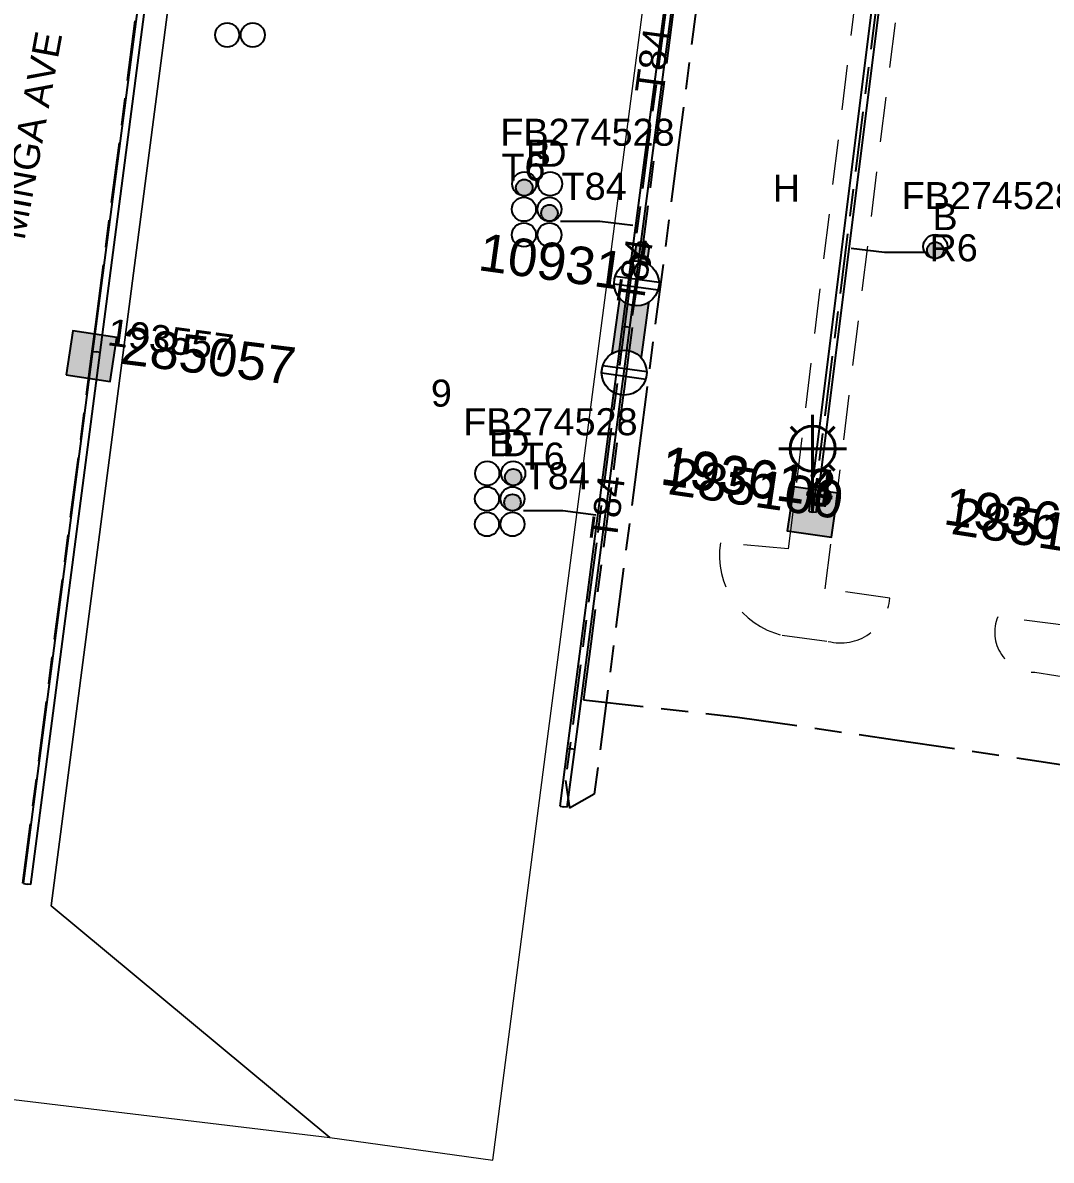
# Model space of a CAD drawing. Header units: metres. Extents: x 300268 to 302887, y 6172399 to 6173904.
# Drawn here: x 301303 to 301371.5, y 6173024.5 to 6173100.3 of the extents above; entities that cross this region are included whole.
import ezdxf
from ezdxf.enums import TextEntityAlignment as Align

# ---------------------------------------------------------------- set-up
doc = ezdxf.new("R2010")
doc.units = ezdxf.units.M
for name, pattern in [('Cable Exist UG', [8.2, 4, -1.2, 1.8, -1.2]), ('Dash', [5, 3, -2]), ('DASHED', [0.75, 0.5, -0.25])]:
    doc.linetypes.add(name, pattern=pattern)
doc.layers.get('0').update_dxf_attribs({"color": 6})
for name, color, linetype, lineweight in [('Cadastre Developer_SP_EXT', 9, 'Continuous', 5), ('Cadastre Land Parcels_SP_EXT', 9, 'Continuous', 5), ('Cadastre Roads_SP_EXT', 9, 'Continuous', 5)]:
    doc.layers.add(name, color=color, linetype=linetype, lineweight=lineweight)
for name, color, linetype in [('Duct_SP_EXT', 7, 'Continuous'), ('Equip_LV_EXT', 7, 'Continuous'), ('Equip_SP_SL_EXT', 7, 'Continuous'), ('Mains_LV_EXT', 7, 'Continuous'), ('Mains_SL_EXT', 7, 'Continuous'), ('SupportsUG_SP_LV_EXT', 7, 'Continuous'), ('SupportsUG_SP_LV_SL_EXT', 7, 'Continuous')]:
    doc.layers.add(name, color=color, linetype=linetype)
doc.layers.add('UNKNOWN_FEATURES', color=1, linetype='DASHED', plot=False)
doc.styles.add('COLUMN_LABEL', font='arial.ttf')
doc.styles.add('iecARIAL', font='arial.ttf', dxfattribs={"height": 2})
doc.styles.add('POLE_LABEL', font='arial.ttf')
doc.styles.get("Standard").update_dxf_attribs({"font": 'arial.ttf'})

# ---------------------------------------------------------------- blocks, each defined once
blk = doc.blocks.new('COLUMN_EXT')
blk.add_hatch(color=256).paths.add_polyline_path([(-1.485, 1.485), (-1.485, -1.485), (1.485, -1.485), (1.485, 1.485)])
blk.add_lwpolyline([(-1.485, -1.485), (1.485, -1.485), (1.485, 1.485), (-1.485, 1.485)], close=True)
for tag, height, style, flags, p in [('ASSET_NUM', 2.5, 'COLUMN_LABEL', 8, (2, 2)), ('STRUCTURE_PLANT_NUMBER', 0.2, 'POLE_LABEL', 9, (1.813, 0.031)), ('STREET_CODE', 0.2, 'COLUMN_LABEL', 9, (1.813, -0.2))]:
    blk.add_attdef(tag, text='', height=height, dxfattribs=dict(style=style, flags=flags)).set_placement(p, align=Align.MIDDLE_LEFT)
at = {"flags": 9}
for tag, p in [('OWNED_BY', (1.813, -0.6)), ('STATE', (1.813, -0.8)), ('COLUMN_TYPE', (1.813, -0.4)), ('STREETNAME', (1.813, -1.6)), ('USAGE', (1.813, -1)), ('LEGEND', (1.813, -1.2)), ('LOCATION', (1.813, -1.4)), ('SUBURB', (1.813, -1.8)), ('NOTES', (1.813, -2))]:
    blk.add_attdef(tag, text='', height=0.2, dxfattribs=at).set_placement(p, align=Align.MIDDLE_LEFT)
at = {"flags": 1}
blk.add_attdef('Z', (1.813, -2.351), '', height=0.2, dxfattribs=at)
blk = doc.blocks.new('PILLAR_EXT')
blk.add_hatch(color=256).paths.add_polyline_path([(-2.475, 0.99), (-2.475, -0.99), (2.475, -0.99), (2.475, 0.99)])
blk.add_lwpolyline([(-2.475, -0.99), (2.475, -0.99), (2.475, 0.99), (-2.475, 0.99)], close=True)
at = {"style": 'iecARIAL', "flags": 8}
blk.add_attdef('ASSET_NUM', (1.5, 3.5), '', height=2.5, dxfattribs=at)
for tag, p, flags in [('OWNED_BY', (0, -0.2), 9), ('STATE', (0, -0.4), 9), ('SUPPORT_TYPE', (0, -0.6), 9), ('USAGE', (0, -0.8), 9), ('LEGEND', (0, -1), 9), ('LOCATION', (0, -1.2), 9), ('NOTES', (0, -1.4), 9), ('PARENT', (0, -1.6), 9), ('STREETNAME', (0, -1.8), 9), ('SUBURB', (0, -2), 1)]:
    blk.add_attdef(tag, p, '', height=0.2, dxfattribs=dict(flags=flags))
blk = doc.blocks.new('DUCT_EXT')
blk.add_circle((0, 0.8), 0.8)
at = {"flags": 1}
blk.add_attdef('Z', (0, 0), '', height=0.2, dxfattribs=at)
at = {"flags": 9}
for tag, p in [('DUCT_CODE', (0, 0)), ('XSECT_TYPE', (0, -0.2)), ('STATE', (0, -0.6)), ('FB_REFERENCE', (0, -0.4)), ('NOTES', (0, -0.8))]:
    blk.add_attdef(tag, text='', height=0.2, dxfattribs=at).set_placement(p, align=Align.MIDDLE_LEFT)
blk = doc.blocks.new('SL_LANTERN_EXT')
at = {"lineweight": 40}
for p, q in [((0, 1.968), (0, 6.468)), ((-1.459, 5.676), (-1.061, 5.278)), ((1.458, 5.676), (1.06, 5.278)), ((-2.25, 4.218), (2.25, 4.218)), ((-1.459, 2.759), (-1.061, 3.157)), ((1.458, 2.759), (1.06, 3.157)), ((0, 0), (0, 2.721))]:
    blk.add_line(p, q, dxfattribs=at)
blk.add_circle((0, 4.218), 1.5, dxfattribs=at)
at = {"style": 'iecARIAL', "flags": 8}
blk.add_attdef('ASSET_NUM', (1.5, 1.5), '', height=2.5, dxfattribs=at)
for tag, p, height, flags in [('CONSTRUCTED_VOLTAGE', (0.981, -0.653), 0.2, 9), ('CONTROL_TYPE', (0.981, -0.853), 0.2, 9), ('LNUMBER', (2.181, -3.253), 2.5, 8), ('OPERATING_VOLTAGE', (0.981, -1.653), 0.2, 9), ('LANTERN_PURPOSE', (0.981, -1.053), 0.2, 9), ('LANTERN_TYPE', (0.981, -1.253), 0.2, 9), ('NO_PHASES', (0.981, -1.453), 0.2, 9), ('ORIENTATION', (0.981, -1.853), 0.2, 9), ('OWNED_BY', (0.981, -2.053), 0.2, 9), ('STATE', (0.981, -2.253), 0.2, 9), ('USAGE', (0.981, -2.453), 0.2, 9), ('CEXIST', (0.981, -2.653), 0.2, 9), ('CNEW', (0.981, -2.853), 0.2, 9), ('CNUMBER', (0.981, -3.053), 0.2, 9), ('CREMOVE', (0.981, -3.253), 0.2, 9), ('CREPLACE', (0.981, -3.453), 0.2, 9), ('LKINGHEIGHT', (0.981, -3.653), 0.2, 9), ('LBRACKET', (0.981, -3.853), 0.2, 9), ('LBRACKETVOCAB', (0.981, -4.053), 0.2, 9), ('LCATEGORY', (0.981, -4.253), 0.2, 9), ('LCHARGE1', (0.981, -4.453), 0.2, 9), ('LCHARGE1PERCENT', (0.981, -4.653), 0.2, 9), ('LCHARGE2', (0.981, -4.853), 0.2, 9), ('LCHARGE2PERCENT', (0.981, -5.053), 0.2, 9), ('LCHARGE3', (0.981, -5.253), 0.2, 9), ('LCHARGE3PERCENT', (0.981, -5.453), 0.2, 9), ('LEXIST', (0.981, -5.653), 0.2, 9), ('LLAMP', (0.981, -5.853), 0.2, 9), ('LLAMPVOCAB', (0.981, -6.053), 0.2, 9), ('LMAST', (0.981, -6.253), 0.2, 9), ('LMASTVOCAB', (0.981, -6.453), 0.2, 9), ('LNEW', (0.981, -6.653), 0.2, 9), ('LANTNUMBER', (0.981, -6.853), 0.2, 9), ('LOUTREACH', (0.981, -7.253), 0.2, 9), ('LOUTREACHVOCAB', (0.981, -7.453), 0.2, 9), ('LRATECODE', (0.981, -7.653), 0.2, 9), ('LREMOVE', (0.981, -7.853), 0.2, 9), ('LREPLACE', (0.981, -8.053), 0.2, 9), ('LTYPE', (0.981, -8.253), 0.2, 9), ('LTYPEVOCAB', (0.981, -8.453), 0.2, 9), ('STREETNAME', (0.981, -9.253), 0.2, 9), ('LEGEND', (0.981, -8.653), 0.2, 9), ('LOCATION', (0.981, -8.853), 0.2, 9), ('NOTES', (0.981, -9.053), 0.2, 9), ('SUBURB', (0.981, -9.453), 0.2, 1)]:
    blk.add_attdef(tag, p, '', height=height, dxfattribs=dict(flags=flags))
blk = doc.blocks.new('LV_STJ_EXT')
h = blk.add_hatch(color=256)
edge = h.paths.add_edge_path()
edge.add_ellipse((-0.586, 0.131), major_axis=(0.226, 0.226), ratio=1, start_angle=44.99996, end_angle=135)
edge.add_line((-0.906, 0.131), (-0.906, -0.131))
edge.add_ellipse((-0.586, -0.131), major_axis=(0.226, 0.226), ratio=1, start_angle=134.99996, end_angle=225)
edge.add_line((-0.586, -0.451), (0.586, -0.451))
edge.add_ellipse((0.586, -0.131), major_axis=(-0.226, 0.226), ratio=1, start_angle=134.99996, end_angle=225)
edge.add_line((0.906, -0.131), (0.906, 0.131))
edge.add_ellipse((0.586, 0.131), major_axis=(-0.226, 0.226), ratio=1, start_angle=224.99996, end_angle=315)
edge.add_line((0.586, 0.451), (-0.586, 0.451))
blk.add_lwpolyline([(-0.906, 0.131), (-0.906, -0.131, 0.414214), (-0.586, -0.451), (0.586, -0.451, 0.414214), (0.906, -0.131), (0.906, 0.131, 0.414214), (0.586, 0.451), (-0.586, 0.451, 0.414214)], format="xyb", close=True)
at = {"flags": 1}
blk.add_attdef('Z', (0, 0), '', height=0.2, dxfattribs=at)
at = {"flags": 9}
for tag, p in [('ORIENTATION', (0, 0)), ('USAGE', (0, -0.2)), ('LEGEND', (0, -0.4)), ('NOTES', (0, -0.6))]:
    blk.add_attdef(tag, text='', height=0.2, dxfattribs=at).set_placement(p, align=Align.MIDDLE_LEFT)
blk = doc.blocks.new('LV_UG_LINKS_CLOSED_EXT')
blk.add_wipeout([(-1.056, 1.057), (-1.18, 0.916), (-1.286, 0.761), (-1.371, 0.594), (-1.435, 0.417), (-1.476, 0.234), (-1.493, 0.047), (-1.487, -0.14), (-1.458, -0.326), (-1.406, -0.506), (-1.331, -0.678), (-1.236, -0.839), (-1.121, -0.988), (-0.988, -1.12), (-0.84, -1.235), (-0.679, -1.331), (-0.506, -1.406), (-0.326, -1.458), (-0.141, -1.487), (0.047, -1.493), (0.233, -1.476), (0.416, -1.435), (0.593, -1.371), (0.76, -1.286), (0.915, -1.181), (1.056, -1.057), (1.18, -0.916), (1.286, -0.761), (1.371, -0.594), (1.435, -0.417), (1.476, -0.234), (1.493, -0.047), (1.487, 0.14), (1.458, 0.326), (1.406, 0.506), (1.331, 0.678), (1.236, 0.839), (1.121, 0.988), (0.988, 1.12), (0.84, 1.235), (0.679, 1.331), (0.506, 1.406), (0.326, 1.458), (0.141, 1.487), (-0.047, 1.493), (-0.233, 1.476), (-0.416, 1.435), (-0.593, 1.371), (-0.76, 1.286), (-0.915, 1.181)])
for p, q in [((-0.25, -1.479), (-0.25, 1.479)), ((0.25, -1.479), (0.25, 1.479))]:
    blk.add_line(p, q)
blk.add_circle((0, 0), 1.5)
at = {"flags": 9}
for tag, p in [('ACTUAL_STATUS', (0, 0)), ('OPERATING_VOLTAGE', (0, -0.6)), ('ORIENTATION', (0, -0.8)), ('CONSTRUCTED_VOLTAGE', (0, -0.2)), ('NO_PHASES', (0, -0.4)), ('STATE', (0, -1)), ('SWITCH_TYPE', (0, -1.2)), ('USAGE', (0, -1.4)), ('NOTES', (0, -1.6))]:
    blk.add_attdef(tag, text='', height=0.2, dxfattribs=at).set_placement(p, align=Align.MIDDLE_LEFT)
at = {"flags": 1}
blk.add_attdef('Z', (0, 0), '', height=0.2, dxfattribs=at)
blk = doc.blocks.new('CABLE_LARGE_EXT')
h = blk.add_hatch(color=256)
edge = h.paths.add_edge_path()
edge.add_arc((0, 0.55), 0.55, 0, 360)
blk.add_circle((0, 0.55), 0.55)
at = {"flags": 1}
blk.add_attdef('Z', (0, 0), '', height=0.2, dxfattribs=at)
at = {"flags": 9}
for tag, p in [('COND_CODE', (0, 0)), ('XSECT_SIZE', (0, -0.6)), ('STATE', (0, -0.4)), ('FB_REFERENCE', (0, -0.2)), ('NOTES', (0, -0.8))]:
    blk.add_attdef(tag, text='', height=0.2, dxfattribs=at).set_placement(p, align=Align.MIDDLE_LEFT)

msp = doc.modelspace()

# ---------------------------------------------------------------- linework, layer by layer
at = {"layer": 'Cadastre Developer_SP_EXT', "linetype": 'Dash'}
for points in [[(301359.112, 6173107.41), (301353.98, 6173065.265), (301349.465, 6173065.676), (301349.465, 6173065.676, 0.389808), (301353.57, 6173059.517), (301353.57, 6173059.517), (301356.648, 6173059.107), (301356.648, 6173059.107, 0.458991), (301360.755, 6173061.981), (301360.755, 6173061.981), (301356.444, 6173062.597), (301361.986, 6173107.346), (301366.501, 6173106.936), (301366.501, 6173106.936, 0.51573), (301363.629, 6173111.657), (301363.629, 6173111.657), (301358.907, 6173111.863), (301358.907, 6173111.863, 0.354057), (301354.461, 6173108.185), (301354.461, 6173108.185), (301359.112, 6173107.41)], [(301378.819, 6173107.142), (301372.661, 6173060.134), (301367.938, 6173060.75), (301367.938, 6173060.75, 0.538898), (301370.402, 6173057.054), (301370.402, 6173057.054), (301375.535, 6173056.233), (301375.535, 6173056.233, 0.427797), (301379.229, 6173059.107), (301379.229, 6173059.107), (301374.918, 6173059.723), (301381.077, 6173107.142), (301385.798, 6173106.73), (301385.798, 6173106.73, 0.573106), (301382.308, 6173111.453), (301382.308, 6173111.453), (301377.382, 6173111.453), (301377.382, 6173111.453, 0.496065), (301373.892, 6173107.757), (301373.892, 6173107.757), (301378.819, 6173107.142)]]:
    msp.add_lwpolyline(points, format="xyb", close=True, dxfattribs=at)
at = {"layer": 'Cadastre Land Parcels_SP_EXT', "linetype": 'Continuous'}
msp.add_lwpolyline([(301337.894, 6173052.113), (301345.778, 6173112.592), (301340.369, 6173112.632), (301340.386, 6173114.131), (301314.386, 6173114.351), (301304.911, 6173041.486), (301323.465, 6173026.069), (301334.3, 6173024.549), (301337.894, 6173052.113)], close=True, dxfattribs=at)
at = {"layer": 'Cadastre Roads_SP_EXT', "linetype": 'Continuous'}
msp.add_lwpolyline([(301304.911, 6173041.486), (301314.386, 6173114.351), (301314.652, 6173116.34), (301315.055, 6173119.356), (301315.45, 6173122.31), (301318.93, 6173149.034), (301311.178, 6173150.481), (301309.579, 6173150.779), (301300.228, 6173152.524), (301289.55, 6173070.681), (301290.935, 6173070.46), (301285.476, 6173048.584), (301283.736, 6173036.208), (301278.047, 6173031.408), (301296.766, 6173029.264), (301300.718, 6173028.803), (301323.465, 6173026.069), (301304.911, 6173041.486)], close=True, dxfattribs=at)
at = {"layer": 'Duct_SP_EXT'}
for p, q in [((301307.688, 6173078.412), (301312.437, 6173114.836)), ((301308.164, 6173078.35), (301312.913, 6173114.774)), ((301355.366, 6173067.753), (301359.74, 6173102.671)), ((301355.842, 6173067.693), (301360.216, 6173102.611)), ((301342.955, 6173080.078), (301343.193, 6173080.047)), ((301342.955, 6173080.078), (301343.193, 6173080.047)), ((301343.431, 6173080.016), (301343.193, 6173080.047)), ((301343.431, 6173080.015), (301343.193, 6173080.047)), ((301303.067, 6173042.977), (301307.688, 6173078.412)), ((301303.543, 6173042.915), (301308.164, 6173078.35)), ((301307.688, 6173078.412), (301307.926, 6173078.381)), ((301307.688, 6173078.412), (301307.926, 6173078.381)), ((301308.164, 6173078.35), (301307.926, 6173078.381)), ((301308.164, 6173078.35), (301307.926, 6173078.381)), ((301355.366, 6173067.753), (301355.604, 6173067.723)), ((301355.842, 6173067.693), (301355.604, 6173067.723)), ((301338.79, 6173048.129), (301339.291, 6173051.97)), ((301339.266, 6173048.067), (301339.767, 6173051.908)), ((301339.291, 6173051.97), (301339.529, 6173051.939)), ((301339.767, 6173051.908), (301339.529, 6173051.939)), ((301338.79, 6173048.129), (301339.028, 6173048.098)), ((301339.266, 6173048.067), (301339.028, 6173048.098)), ((301303.067, 6173042.977), (301303.305, 6173042.946)), ((301303.543, 6173042.915), (301303.305, 6173042.946))]:
    msp.add_line(p, q, dxfattribs=at)
for points in [[(301338.824, 6173087.098), (301341.431, 6173087.098), (301343.637, 6173086.821)], [(301363.171, 6173085.004), (301360.381, 6173085.004), (301358.178, 6173085.264)], [(301336.362, 6173067.819), (301338.969, 6173067.819), (301341.175, 6173067.542)]]:
    msp.add_lwpolyline(points, dxfattribs=at)
at = {"layer": 'Mains_SL_EXT', "linetype": 'Cable Exist UG'}
for points in [[(301307.592, 6173078.101), (301307.867, 6173080.21), (301312.399, 6173114.971)], [(301359.978, 6173102.514), (301355.604, 6173067.723)], [(301303.016, 6173042.995), (301307.592, 6173078.101)]]:
    msp.add_lwpolyline(points, dxfattribs=at)

# ---------------------------------------------------------------- block references
at = {"layer": 'Duct_SP_EXT'}
for name, p in [('DUCT_EXT', (301316.625, 6173098.693)), ('DUCT_EXT', (301318.325, 6173098.693)), ('DUCT_EXT', (301336.403, 6173088.776)), ('DUCT_EXT', (301338.131, 6173088.776)), ('CABLE_LARGE_EXT', (301336.403, 6173088.776)), ('DUCT_EXT', (301336.382, 6173087.086)), ('DUCT_EXT', (301338.082, 6173087.086)), ('CABLE_LARGE_EXT', (301338.082, 6173087.086)), ('DUCT_EXT', (301336.382, 6173085.386)), ('DUCT_EXT', (301338.082, 6173085.386)), ('DUCT_EXT', (301363.774, 6173084.604)), ('CABLE_LARGE_EXT', (301363.773, 6173084.604)), ('DUCT_EXT', (301333.94, 6173069.498)), ('DUCT_EXT', (301335.669, 6173069.498)), ('CABLE_LARGE_EXT', (301335.669, 6173069.498)), ('DUCT_EXT', (301333.92, 6173067.807)), ('DUCT_EXT', (301335.62, 6173067.807)), ('CABLE_LARGE_EXT', (301335.62, 6173067.807)), ('DUCT_EXT', (301333.92, 6173066.107)), ('DUCT_EXT', (301335.62, 6173066.107))]:
    msp.add_blockref(name, p, dxfattribs=at)
at = {"layer": 'Equip_LV_EXT', "rotation": 82.59196553846583}
msp.add_blockref('LV_STJ_EXT', (301344.194, 6173084.759), dxfattribs=at)
at = {"layer": 'Equip_SP_SL_EXT'}
ref = msp.add_blockref('SL_LANTERN_EXT', (301355.604, 6173067.723), dxfattribs=at)
ref.add_attrib('ASSET_NUM', '193613', dxfattribs={"layer": '0', "height": 2.5, "rotation": 352.1947, "style": 'iecARIAL'}).set_placement((301357.104, 6173069.223), align=Align.MIDDLE_RIGHT)
ref = msp.add_blockref('SL_LANTERN_EXT', (301355.604, 6173067.723), dxfattribs=at)
ref.add_attrib('ASSET_NUM', '193614', dxfattribs={"layer": '0', "height": 2.5, "rotation": 351.65513, "style": 'iecARIAL'}).set_placement((301357.104, 6173069.223), align=Align.MIDDLE_RIGHT)
ref = msp.add_blockref('SL_LANTERN_EXT', (301374.45, 6173064.979), dxfattribs=at)
ref.add_attrib('ASSET_NUM', '193616', dxfattribs={"layer": '0', "height": 2.5, "rotation": 351.7106, "style": 'iecARIAL'}).set_placement((301375.95, 6173066.479), align=Align.MIDDLE_RIGHT)
ref = msp.add_blockref('SL_LANTERN_EXT', (301374.45, 6173064.979), dxfattribs=at)
ref.add_attrib('ASSET_NUM', '193615', dxfattribs={"layer": '0', "height": 2.5, "rotation": 351.65611, "style": 'iecARIAL'}).set_placement((301375.95, 6173066.479), align=Align.MIDDLE_RIGHT)
at = {"layer": 'SupportsUG_SP_LV_EXT'}
ref = msp.add_blockref('PILLAR_EXT', (301343.469, 6173079.981), dxfattribs=dict(at, rotation=82.10924332854854))
ref.add_attrib('ASSET_NUM', '109312', dxfattribs={"layer": '0', "height": 2.5, "rotation": 352.10924, "style": 'iecARIAL'}).set_placement((301344.969, 6173083.481), align=Align.MIDDLE_RIGHT)
at = {"layer": 'SupportsUG_SP_LV_SL_EXT'}
ref = msp.add_blockref('COLUMN_EXT', (301307.592, 6173078.101), dxfattribs=dict(at, rotation=351.4904893910267))
ref.add_attrib('ASSET_NUM', '285057', dxfattribs={"layer": '0', "height": 2.5, "rotation": 352.92985, "style": 'COLUMN_LABEL'}).set_placement((301309.592, 6173078.851), align=Align.MIDDLE_LEFT)
ref = msp.add_blockref('COLUMN_EXT', (301355.604, 6173067.723), dxfattribs=dict(at, rotation=171.6551311603525))
ref.add_attrib('ASSET_NUM', '285100', dxfattribs={"layer": '0', "height": 2.5, "rotation": 351.65513, "style": 'COLUMN_LABEL'}).set_placement((301357.604, 6173068.473), align=Align.MIDDLE_RIGHT)
ref = msp.add_blockref('COLUMN_EXT', (301374.45, 6173064.979), dxfattribs=dict(at, rotation=350.9806775717401))
ref.add_attrib('ASSET_NUM', '285101', dxfattribs={"layer": '0', "height": 2.5, "rotation": 351.19829, "style": 'COLUMN_LABEL'}).set_placement((301376.45, 6173065.729), align=Align.MIDDLE_RIGHT)

# ---------------------------------------------------------------- texts
at = {"layer": 'Cadastre Developer_SP_EXT'}
msp.add_text('H', height=1.8, dxfattribs=at).set_placement((301352.949, 6173088.401))
at = {"layer": 'Cadastre Land Parcels_SP_EXT'}
msp.add_text('9', height=1.8, dxfattribs=at).set_placement((301330.186, 6173074.741))
at = {"layer": 'Cadastre Roads_SP_EXT'}
msp.add_text('MINGA AVE', height=1.8, rotation=79.56978, dxfattribs=at).set_placement((301303.121, 6173085.773))
at = {"layer": 'Duct_SP_EXT'}
for s, p in [('FB274528', (301334.808, 6173092.115)), ('B', (301336.508, 6173090.715)), ('D', (301337.408, 6173090.715)), ('T6', (301334.883, 6173089.798)), ('T84', (301338.891, 6173088.514)), ('FB274528', (301361.531, 6173087.895)), ('B', (301363.581, 6173086.495)), ('R6', (301363.387, 6173084.421)), ('FB274528', (301332.346, 6173072.836)), ('B', (301334.046, 6173071.436)), ('D', (301334.946, 6173071.436)), ('T6', (301336.167, 6173070.545)), ('T84', (301336.429, 6173069.236))]:
    msp.add_text(s, height=1.8, dxfattribs=at).set_placement(p)
at = {"layer": 'Mains_LV_EXT'}
for p in [(301345.555, 6173095.522), (301342.537, 6173065.728)]:
    msp.add_text('T84', height=1.8, rotation=82.32759, dxfattribs=at).set_placement(p)
at = {"layer": 'UNKNOWN_FEATURES'}
msp.add_text('193557', height=1.8, rotation=352.40469, dxfattribs=at).set_placement((301308.582, 6173078.842))

# ---------------------------------------------------------------- next in the draw order: block references
at = {"layer": 'Equip_LV_EXT', "rotation": 82.10924332854854}
for p in [(301343.881, 6173082.953), (301343.057, 6173077.009)]:
    msp.add_blockref('LV_UG_LINKS_CLOSED_EXT', p, dxfattribs=at)

# ---------------------------------------------------------------- next in the draw order: linework, layer by layer
at = {"layer": 'Duct_SP_EXT'}
for p, q in [((301342.955, 6173080.078), (301347.426, 6173113.944)), ((301343.431, 6173080.015), (301347.902, 6173113.881)), ((301339.291, 6173051.97), (301342.955, 6173080.078)), ((301339.767, 6173051.908), (301343.431, 6173080.016))]:
    msp.add_line(p, q, dxfattribs=at)
at = {"layer": 'Mains_LV_EXT', "linetype": 'Cable Exist UG'}
for points in [[(301343.409, 6173112.598), (301347.437, 6173109.702), (301345.688, 6173096.244), (301344.204, 6173084.848)], [(301344.194, 6173084.759), (301343.469, 6173079.981)], [(301343.577, 6173080.011), (301343.248, 6173077.483), (301340.836, 6173058.934), (301340.421, 6173055.738), (301340.354, 6173055.221), (301350.596, 6173054.063), (301361.086, 6173052.558), (301380.96, 6173049.592), (301386.979, 6173048.707)]]:
    msp.add_lwpolyline(points, dxfattribs=at)
at = {"layer": 'Mains_SL_EXT', "linetype": 'Cable Exist UG'}
for points in [[(301349.556, 6173126.31), (301348.82, 6173124.407), (301345.847, 6173101.363), (301343.256, 6173081.437), (301341.205, 6173065.675), (301339.15, 6173049.842), (301339.417, 6173048.009)], [(301359.978, 6173102.514), (301348.058, 6173102.827), (301346.698, 6173092.342), (301344.074, 6173072.125), (301341.065, 6173048.931), (301339.417, 6173048.009)]]:
    msp.add_lwpolyline(points, dxfattribs=at)

# ---------------------------------------------------------------- next in the draw order: texts
at = {"layer": 'Mains_LV_EXT'}
msp.add_text('T84', height=1.8, rotation=81.37141, dxfattribs=at).set_placement((301344.332, 6173081.505))

doc.saveas('drawing.dxf')
